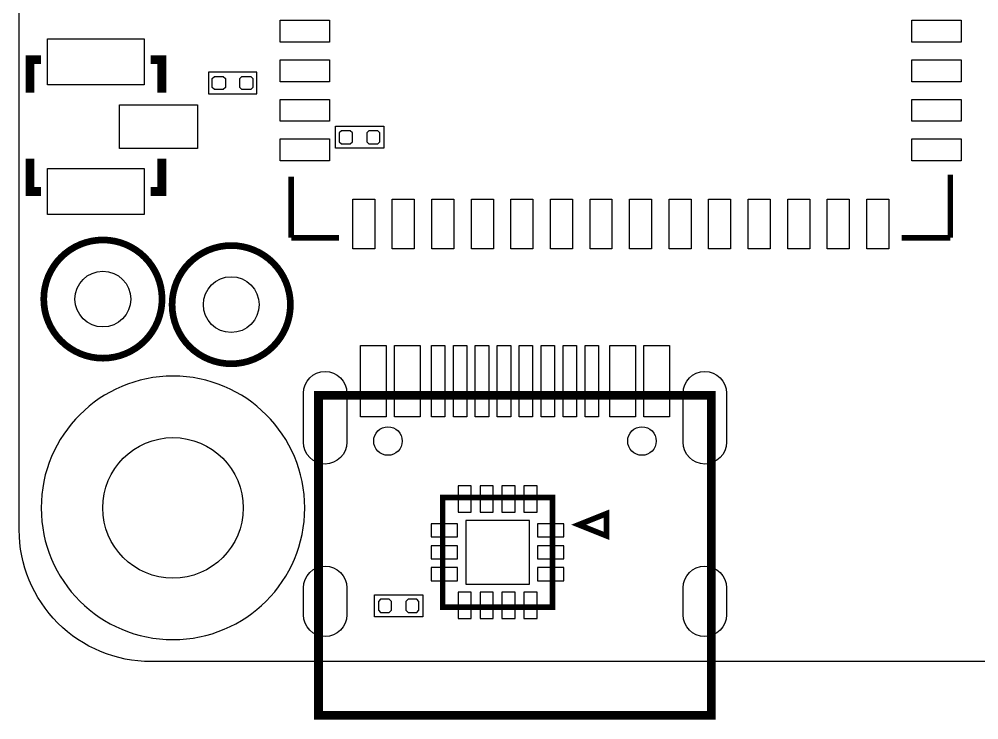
# Model space of a CAD drawing. Extents: x -2 to 100, y -14 to 56.
# Drawn here: x 0 to 21.84, y -1.33 to 14.63 of the extents above; entities that cross this region are included whole.
import ezdxf

# ---------------------------------------------------------------- set-up
doc = ezdxf.new("R2010")
doc.units = 0
doc.header["$MEASUREMENT"] = 0
for name, color, linetype in [('BG_OUTLINE', 254, 'CONTINUOUS'), ('PG_SILKSCREEN_BOTTOM', 12, 'CONTINUOUS'), ('PG_SILKSCREEN_TOP', 254, 'CONTINUOUS'), ('PG_SOLDERMASK_TOP', 9, 'CONTINUOUS'), ('PIN_BOTTOM', 1, 'CONTINUOUS'), ('PIN_TOP', 110, 'CONTINUOUS')]:
    doc.layers.add(name, color=color, linetype=linetype)

msp = doc.modelspace()

# ---------------------------------------------------------------- linework, layer by layer
at = {"layer": 'BG_OUTLINE'}
msp.add_lwpolyline([(2.999994, 55.999888), (81.999836, 55.999888, -0.414214), (84.99983, 52.999894), (84.99983, 2.999994, -0.414214), (81.999836, 0), (2.999994, 0, -0.414214), (0, 2.999994), (0, 52.999894, -0.414214)], format="xyb", close=True, dxfattribs=at)
at = {"layer": 'PG_SILKSCREEN_BOTTOM'}
for points in [[(8.297012, 12.188012), (8.297012, 11.687988), (7.196988, 11.687988), (7.196988, 12.188012), (8.297012, 12.188012)], [(9.186012, 1.520012), (9.186012, 1.019988), (8.085988, 1.019988), (8.085988, 1.520012), (9.186012, 1.520012)]]:
    msp.add_lwpolyline(points, dxfattribs=at)
at = {"layer": 'PG_SILKSCREEN_BOTTOM', "const_width": 0.1524}
msp.add_lwpolyline([(6.1722, 8.128, 1), (3.4798, 8.128, 1), (6.1722, 8.128)], format="xyb", dxfattribs=at)
at = {"layer": 'PG_SILKSCREEN_BOTTOM', "const_width": 0.127}
for points in [[(12.137466, 3.73921), (9.637471, 3.73921), (9.637471, 1.23919), (12.137466, 1.23919), (12.137466, 3.73921)], [(13.367461, 3.370199), (12.732461, 3.116199), (13.367461, 2.862199), (13.367461, 3.370199)]]:
    msp.add_lwpolyline(points, dxfattribs=at)
at = {"layer": 'PG_SILKSCREEN_TOP'}
for points, const_width in [([(0.49497, 13.704697), (0.244983, 13.704697), (0.244983, 12.954711)], 0.2), ([(3.244977, 12.954711), (3.244977, 13.704697), (2.99499, 13.704697)], 0.2), ([(0.244983, 11.454689), (0.244983, 10.704703), (0.49497, 10.704703)], 0.2), ([(3.244977, 11.454689), (3.244977, 10.704703), (2.99499, 10.704703)], 0.2), ([(21.19061, 11.090859), (21.19061, 9.651848)], 0.127), ([(6.19059, 9.651848), (6.19059, 11.042548)], 0.127), ([(7.276897, 9.651848), (6.19059, 9.651848)], 0.127), ([(21.19061, 9.651848), (20.085888, 9.651848)], 0.127), ([(6.81228, -1.225245), (15.75308, -1.225245), (15.75308, 6.064555), (6.81228, 6.064555), (6.81228, -1.225245)], 0.2)]:
    msp.add_lwpolyline(points, dxfattribs=dict(at, const_width=const_width))
msp.add_lwpolyline([(5.406492, 12.924968), (5.406492, 13.424992), (4.306468, 13.424992), (4.306468, 12.924968), (5.406492, 12.924968)], dxfattribs=at)
at = {"layer": 'PG_SILKSCREEN_TOP', "const_width": 0.1524}
msp.add_lwpolyline([(3.2512, 8.255, 1), (0.5588, 8.255, 1), (3.2512, 8.255)], format="xyb", dxfattribs=at)
at = {"layer": 'PG_SOLDERMASK_TOP'}
msp.add_lwpolyline([(6.499987, 3.499993, 1), (0.499999, 3.499993, 1)], format="xyb", close=True, dxfattribs=at)
at = {"layer": 'PIN_BOTTOM'}
for points in [[(7.534504, 12.088012), (7.334504, 12.088012), (7.284491, 12.038), (7.284491, 11.838), (7.334504, 11.787988), (7.534504, 11.787988), (7.584516, 11.838), (7.584516, 12.038)], [(7.959496, 11.787988), (8.159496, 11.787988), (8.209509, 11.838), (8.209509, 12.038), (8.159496, 12.088012), (7.959496, 12.088012), (7.909484, 12.038), (7.909484, 11.838)], [(10.287483, 3.399257), (10.287483, 3.999154), (9.987483, 3.999154), (9.987483, 3.399257)], [(10.787482, 3.399257), (10.787482, 3.999154), (10.487482, 3.999154), (10.487482, 3.399257)], [(11.287481, 3.399257), (11.287481, 3.999154), (10.987481, 3.999154), (10.987481, 3.399257)], [(11.78748, 3.399257), (11.78748, 3.999154), (11.48748, 3.999154), (11.48748, 3.399257)], [(9.97745, 2.839187), (9.97745, 3.139186), (9.377451, 3.139186), (9.377451, 2.839187)], [(11.612474, 1.764182), (11.612474, 3.214192), (10.162464, 3.214192), (10.162464, 1.764182)], [(12.397461, 2.839187), (12.397461, 3.139186), (11.797462, 3.139186), (11.797462, 2.839187)], [(9.97745, 2.339188), (9.97745, 2.639187), (9.377451, 2.639187), (9.377451, 2.339188)], [(12.397461, 2.339188), (12.397461, 2.639187), (11.797462, 2.639187), (11.797462, 2.339188)], [(9.97745, 1.839189), (9.97745, 2.139188), (9.377451, 2.139188), (9.377451, 1.839189)], [(12.397461, 1.839189), (12.397461, 2.139188), (11.797462, 2.139188), (11.797462, 1.839189)], [(10.287483, 0.979246), (10.287483, 1.579143), (9.987483, 1.579143), (9.987483, 0.979246)], [(10.787482, 0.979246), (10.787482, 1.579143), (10.487482, 1.579143), (10.487482, 0.979246)], [(11.287481, 0.979246), (11.287481, 1.579143), (10.987481, 1.579143), (10.987481, 0.979246)], [(11.78748, 0.979246), (11.78748, 1.579143), (11.48748, 1.579143), (11.48748, 0.979246)], [(8.423504, 1.420012), (8.223504, 1.420012), (8.173491, 1.37), (8.173491, 1.17), (8.223504, 1.119988), (8.423504, 1.119988), (8.473516, 1.17), (8.473516, 1.37)], [(8.848496, 1.119988), (9.048496, 1.119988), (9.098509, 1.17), (9.098509, 1.37), (9.048496, 1.420012), (8.848496, 1.420012), (8.798484, 1.37), (8.798484, 1.17)]]:
    msp.add_lwpolyline(points, close=True, dxfattribs=at)
for points in [[(7.457973, 6.111646), (7.457973, 4.994046, -1), (6.467373, 4.994046), (6.467373, 6.111646, -1)], [(16.097987, 6.111646), (16.097987, 4.994046, -1), (15.107387, 4.994046), (15.107387, 6.111646, -1)], [(7.457973, 1.677645), (7.457973, 1.068045, -1), (6.467373, 1.068045), (6.467373, 1.677645, -1)], [(16.097987, 1.677645), (16.097987, 1.068045, -1), (15.107387, 1.068045), (15.107387, 1.677645, -1)]]:
    msp.add_lwpolyline(points, format="xyb", close=True, dxfattribs=at)
for centre, radius in [((4.826, 8.128), 0.635), ((8.392668, 5.022748), 0.325006), ((14.172692, 5.022748), 0.325006), ((3.499993, 3.499993), 1.6)]:
    msp.add_circle(centre, radius, dxfattribs=at)
at = {"layer": 'PIN_TOP'}
for points in [[(5.940615, 14.601863), (7.065607, 14.601863), (7.065607, 14.101864), (5.940615, 14.101864)], [(20.315593, 14.601863), (21.440584, 14.601863), (21.440584, 14.101864), (20.315593, 14.101864)], [(2.844927, 13.129705), (0.645033, 13.129705), (0.645033, 14.179715), (2.844927, 14.179715)], [(5.940615, 13.701865), (7.065607, 13.701865), (7.065607, 13.201866), (5.940615, 13.201866)], [(20.315593, 13.701865), (21.440584, 13.701865), (21.440584, 13.201866), (20.315593, 13.201866)], [(4.643984, 13.024968), (4.443984, 13.024968), (4.393971, 13.07498), (4.393971, 13.27498), (4.443984, 13.324992), (4.643984, 13.324992), (4.693996, 13.27498), (4.693996, 13.07498)], [(5.068976, 13.324992), (5.268976, 13.324992), (5.318989, 13.27498), (5.318989, 13.07498), (5.268976, 13.024968), (5.068976, 13.024968), (5.018964, 13.07498), (5.018964, 13.27498)], [(4.058971, 11.684406), (2.280971, 11.684406), (2.280971, 12.675006), (4.058971, 12.675006)], [(5.940615, 12.801867), (7.065607, 12.801867), (7.065607, 12.301868), (5.940615, 12.301868)], [(20.315593, 12.801867), (21.440584, 12.801867), (21.440584, 12.301868), (20.315593, 12.301868)], [(5.940615, 11.901868), (7.065607, 11.901868), (7.065607, 11.401869), (5.940615, 11.401869)], [(20.315593, 11.901868), (21.440584, 11.901868), (21.440584, 11.401869), (20.315593, 11.401869)], [(2.844927, 10.179698), (0.645033, 10.179698), (0.645033, 11.229708), (2.844927, 11.229708)], [(7.590599, 10.526865), (8.090598, 10.526865), (8.090598, 9.401873), (7.590599, 9.401873)], [(8.490598, 10.526865), (8.990597, 10.526865), (8.990597, 9.401873), (8.490598, 9.401873)], [(9.390596, 10.526865), (9.890595, 10.526865), (9.890595, 9.401873), (9.390596, 9.401873)], [(10.290594, 10.526865), (10.790593, 10.526865), (10.790593, 9.401873), (10.290594, 9.401873)], [(11.190592, 10.526865), (11.690591, 10.526865), (11.690591, 9.401873), (11.190592, 9.401873)], [(12.09059, 10.526865), (12.59059, 10.526865), (12.59059, 9.401873), (12.09059, 9.401873)], [(12.990589, 10.526865), (13.490588, 10.526865), (13.490588, 9.401873), (12.990589, 9.401873)], [(13.890612, 10.526865), (14.390611, 10.526865), (14.390611, 9.401873), (13.890612, 9.401873)], [(14.790611, 10.526865), (15.290609, 10.526865), (15.290609, 9.401873), (14.790611, 9.401873)], [(15.690609, 10.526865), (16.190608, 10.526865), (16.190608, 9.401873), (15.690609, 9.401873)], [(16.590607, 10.526865), (17.090606, 10.526865), (17.090606, 9.401873), (16.590607, 9.401873)], [(17.490605, 10.526865), (17.990604, 10.526865), (17.990604, 9.401873), (17.490605, 9.401873)], [(18.390603, 10.526865), (18.890602, 10.526865), (18.890602, 9.401873), (18.390603, 9.401873)], [(19.290601, 10.526865), (19.790601, 10.526865), (19.790601, 9.401873), (19.290601, 9.401873)], [(7.765567, 5.57215), (7.765567, 7.19775), (8.349767, 7.19775), (8.349767, 5.57215)], [(8.540572, 5.57215), (8.540572, 7.19775), (9.124772, 7.19775), (9.124772, 5.57215)], [(9.380169, 5.57215), (9.380169, 7.19775), (9.684969, 7.19775), (9.684969, 5.57215)], [(9.880371, 5.57215), (9.880371, 7.19775), (10.185171, 7.19775), (10.185171, 5.57215)], [(10.380193, 5.57215), (10.380193, 7.19775), (10.684993, 7.19775), (10.684993, 5.57215)], [(10.880369, 5.57215), (10.880369, 7.19775), (11.185169, 7.19775), (11.185169, 5.57215)], [(11.380191, 5.57215), (11.380191, 7.19775), (11.684991, 7.19775), (11.684991, 5.57215)], [(11.880367, 5.57215), (11.880367, 7.19775), (12.185167, 7.19775), (12.185167, 5.57215)], [(12.380189, 5.57215), (12.380189, 7.19775), (12.684989, 7.19775), (12.684989, 5.57215)], [(12.880391, 5.57215), (12.880391, 7.19775), (13.185191, 7.19775), (13.185191, 5.57215)], [(13.440588, 5.57215), (13.440588, 7.19775), (14.024788, 7.19775), (14.024788, 5.57215)], [(14.215593, 5.57215), (14.215593, 7.19775), (14.799793, 7.19775), (14.799793, 5.57215)]]:
    msp.add_lwpolyline(points, close=True, dxfattribs=at)
for points in [[(7.457973, 6.111646), (7.457973, 4.994046, -1), (6.467373, 4.994046), (6.467373, 6.111646, -1)], [(16.097987, 6.111646), (16.097987, 4.994046, -1), (15.107387, 4.994046), (15.107387, 6.111646, -1)], [(7.457973, 1.677645), (7.457973, 1.068045, -1), (6.467373, 1.068045), (6.467373, 1.677645, -1)], [(16.097987, 1.677645), (16.097987, 1.068045, -1), (15.107387, 1.068045), (15.107387, 1.677645, -1)]]:
    msp.add_lwpolyline(points, format="xyb", close=True, dxfattribs=at)
for centre, radius in [((1.905, 8.255), 0.635), ((8.392668, 5.022748), 0.325006), ((14.172692, 5.022748), 0.325006), ((3.499993, 3.499993), 1.6)]:
    msp.add_circle(centre, radius, dxfattribs=at)

doc.saveas('drawing.dxf')
